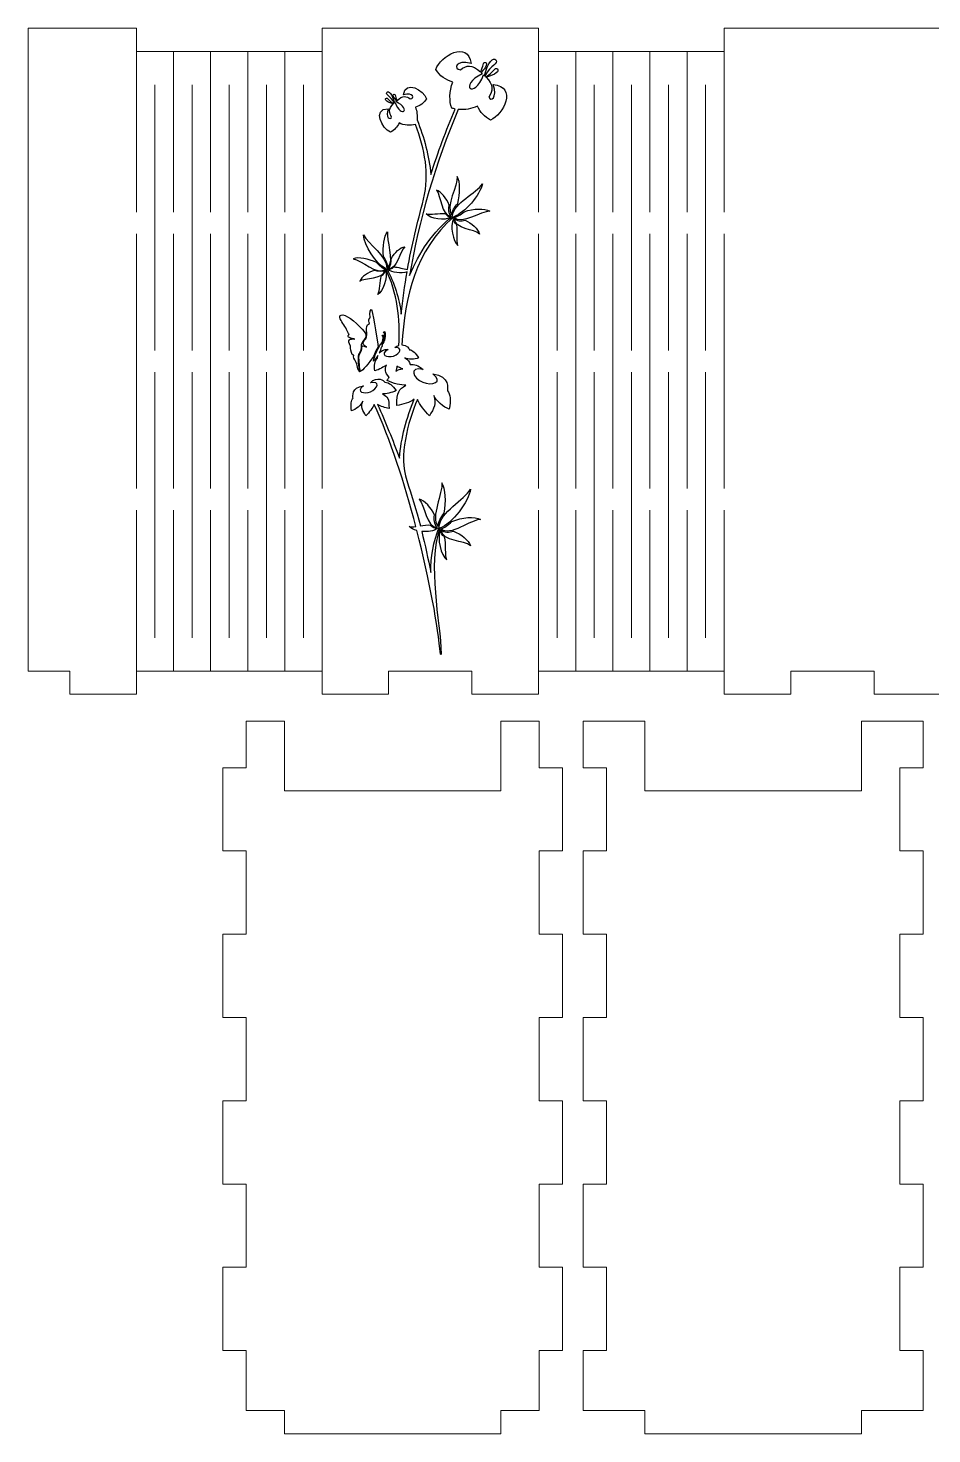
# Model space of a CAD drawing. Header units: centimetres. Extents: x -68 to 56, y -15 to 83.
# Drawn here: x 2.81 to 13.67, y -1.38 to 15.51 of the extents above; entities that cross this region are included whole.
import ezdxf

# ---------------------------------------------------------------- set-up
doc = ezdxf.new("R2010")
doc.units = ezdxf.units.CM
doc.header["$MEASUREMENT"] = 0
doc.layers.add('Layer 1', color=7, linetype='Continuous')

msp = doc.modelspace()

# ---------------------------------------------------------------- linework, layer by layer
at = {"layer": 'Layer 1', "color": 250, "lineweight": 20}
for points, knots in [([(21.63212, 7.50534), (21.63212, 7.50534), (21.63212, 7.78534), (21.63212, 7.78534), (21.63212, 7.78534), (21.63212, 7.78534), (22.13212, 7.78534), (22.13212, 7.78534), (22.13212, 7.78534), (22.13212, 7.78534), (22.13212, 15.50534), (22.13212, 15.50534), (22.13212, 15.50534), (22.13212, 15.50534), (20.83212, 15.50534), (20.83212, 15.50534), (20.83212, 15.50534), (20.83212, 15.50534), (20.83212, 15.22534), (20.83212, 15.22534), (20.83212, 15.22534), (20.08899, 15.22534), (19.34585, 15.22534), (18.60272, 15.22534), (18.60272, 15.22534), (18.60272, 15.22534), (18.60272, 15.50534), (18.60272, 15.50534), (18.60272, 15.50534), (18.60272, 15.50534), (16.00272, 15.50534), (16.00272, 15.50534), (16.00272, 15.50534), (16.00272, 15.50534), (16.00272, 15.22534), (16.00272, 15.22534), (16.00272, 15.22534), (15.25959, 15.22534), (14.51645, 15.22534), (13.77332, 15.22534), (13.77332, 15.22534), (13.77332, 15.22534), (13.77332, 15.50534), (13.77332, 15.50534), (13.77332, 15.50534), (13.77332, 15.50534), (11.17332, 15.50534), (11.17332, 15.50534), (11.17332, 15.50534), (11.17332, 15.50534), (11.17332, 15.22534), (11.17332, 15.22534), (11.17332, 15.22534), (10.43019, 15.22534), (9.68705, 15.22534), (8.94392, 15.22534), (8.94392, 15.22534), (8.94392, 15.22534), (8.94392, 15.50534), (8.94392, 15.50534), (8.94392, 15.50534), (8.94392, 15.50534), (6.34392, 15.50534), (6.34392, 15.50534), (6.34392, 15.50534), (6.34392, 15.50534), (6.34392, 15.22534), (6.34392, 15.22534), (6.34392, 15.22534), (5.60079, 15.22534), (4.85765, 15.22534), (4.11452, 15.22534), (4.11452, 15.22534), (4.11452, 15.22534), (4.11452, 15.50534), (4.11452, 15.50534), (4.11452, 15.50534), (4.11452, 15.50534), (2.81452, 15.50534), (2.81452, 15.50534), (2.81452, 15.50534), (2.81452, 15.50534), (2.81452, 7.78534), (2.81452, 7.78534), (2.81452, 7.78534), (2.81452, 7.78534), (3.31452, 7.78534), (3.31452, 7.78534), (3.31452, 7.78534), (3.31452, 7.78534), (3.31452, 7.50534), (3.31452, 7.50534), (3.31452, 7.50534), (3.31452, 7.50534), (4.11452, 7.50534), (4.11452, 7.50534), (4.11452, 7.50534), (4.11452, 7.50534), (4.11452, 7.78534), (4.11452, 7.78534), (4.11452, 7.78534), (4.85765, 7.78534), (5.60079, 7.78534), (6.34392, 7.78534), (6.34392, 7.78534), (6.34392, 7.78534), (6.34392, 7.50534), (6.34392, 7.50534), (6.34392, 7.50534), (6.34392, 7.50534), (7.14392, 7.50534), (7.14392, 7.50534), (7.14392, 7.50534), (7.14392, 7.50534), (7.14392, 7.78534), (7.14392, 7.78534), (7.14392, 7.78534), (7.14392, 7.78534), (8.14392, 7.78534), (8.14392, 7.78534), (8.14392, 7.78534), (8.14392, 7.78534), (8.14392, 7.50534), (8.14392, 7.50534), (8.14392, 7.50534), (8.14392, 7.50534), (8.94392, 7.50534), (8.94392, 7.50534), (8.94392, 7.50534), (8.94392, 7.50534), (8.94392, 7.78534), (8.94392, 7.78534), (8.94392, 7.78534), (9.68705, 7.78534), (10.43019, 7.78534), (11.17332, 7.78534), (11.17332, 7.78534), (11.17332, 7.78534), (11.17332, 7.50534), (11.17332, 7.50534), (11.17332, 7.50534), (11.17332, 7.50534), (11.97332, 7.50534), (11.97332, 7.50534), (11.97332, 7.50534), (11.97332, 7.50534), (11.97332, 7.78534), (11.97332, 7.78534), (11.97332, 7.78534), (11.97332, 7.78534), (12.97332, 7.78534), (12.97332, 7.78534), (12.97332, 7.78534), (12.97332, 7.78534), (12.97332, 7.50534), (12.97332, 7.50534), (12.97332, 7.50534), (12.97332, 7.50534), (13.77332, 7.50534), (13.77332, 7.50534), (13.77332, 7.50534), (13.77332, 7.50534), (13.77332, 7.78534), (13.77332, 7.78534), (13.77332, 7.78534), (14.51645, 7.78534), (15.25959, 7.78534), (16.00272, 7.78534), (16.00272, 7.78534), (16.00272, 7.78534), (16.00272, 7.50534), (16.00272, 7.50534), (16.00272, 7.50534), (16.00272, 7.50534), (16.80272, 7.50534), (16.80272, 7.50534), (16.80272, 7.50534), (16.80272, 7.50534), (16.80272, 7.78534), (16.80272, 7.78534), (16.80272, 7.78534), (16.80272, 7.78534), (17.80272, 7.78534), (17.80272, 7.78534), (17.80272, 7.78534), (17.80272, 7.78534), (17.80272, 7.50534), (17.80272, 7.50534), (17.80272, 7.50534), (17.80272, 7.50534), (18.60272, 7.50534), (18.60272, 7.50534), (18.60272, 7.50534), (18.60272, 7.50534), (18.60272, 7.78534), (18.60272, 7.78534), (18.60272, 7.78534), (19.34585, 7.78534), (20.08899, 7.78534), (20.83212, 7.78534), (20.83212, 7.78534), (20.83212, 7.78534), (20.83212, 7.50534), (20.83212, 7.50534), (20.83212, 7.50534), (20.83212, 7.50534), (21.63212, 7.50534), (21.63212, 7.50534)], [0, 0, 0, 0, 0.01886792, 0.01886792, 0.01886792, 0.01886792, 0.03773585, 0.03773585, 0.03773585, 0.03773585, 0.05660377, 0.05660377, 0.05660377, 0.05660377, 0.0754717, 0.0754717, 0.0754717, 0.0754717, 0.09433962, 0.09433962, 0.09433962, 0.09433962, 0.11320755, 0.11320755, 0.11320755, 0.11320755, 0.13207547, 0.13207547, 0.13207547, 0.13207547, 0.1509434, 0.1509434, 0.1509434, 0.1509434, 0.16981132, 0.16981132, 0.16981132, 0.16981132, 0.18867925, 0.18867925, 0.18867925, 0.18867925, 0.20754717, 0.20754717, 0.20754717, 0.20754717, 0.22641509, 0.22641509, 0.22641509, 0.22641509, 0.24528302, 0.24528302, 0.24528302, 0.24528302, 0.26415094, 0.26415094, 0.26415094, 0.26415094, 0.28301887, 0.28301887, 0.28301887, 0.28301887, 0.30188679, 0.30188679, 0.30188679, 0.30188679, 0.32075472, 0.32075472, 0.32075472, 0.32075472, 0.33962264, 0.33962264, 0.33962264, 0.33962264, 0.35849057, 0.35849057, 0.35849057, 0.35849057, 0.37735849, 0.37735849, 0.37735849, 0.37735849, 0.39622642, 0.39622642, 0.39622642, 0.39622642, 0.41509434, 0.41509434, 0.41509434, 0.41509434, 0.43396226, 0.43396226, 0.43396226, 0.43396226, 0.45283019, 0.45283019, 0.45283019, 0.45283019, 0.47169811, 0.47169811, 0.47169811, 0.47169811, 0.49056604, 0.49056604, 0.49056604, 0.49056604, 0.50943396, 0.50943396, 0.50943396, 0.50943396, 0.52830189, 0.52830189, 0.52830189, 0.52830189, 0.54716981, 0.54716981, 0.54716981, 0.54716981, 0.56603774, 0.56603774, 0.56603774, 0.56603774, 0.58490566, 0.58490566, 0.58490566, 0.58490566, 0.60377358, 0.60377358, 0.60377358, 0.60377358, 0.62264151, 0.62264151, 0.62264151, 0.62264151, 0.64150943, 0.64150943, 0.64150943, 0.64150943, 0.66037736, 0.66037736, 0.66037736, 0.66037736, 0.67924528, 0.67924528, 0.67924528, 0.67924528, 0.69811321, 0.69811321, 0.69811321, 0.69811321, 0.71698113, 0.71698113, 0.71698113, 0.71698113, 0.73584906, 0.73584906, 0.73584906, 0.73584906, 0.75471698, 0.75471698, 0.75471698, 0.75471698, 0.77358491, 0.77358491, 0.77358491, 0.77358491, 0.79245283, 0.79245283, 0.79245283, 0.79245283, 0.81132075, 0.81132075, 0.81132075, 0.81132075, 0.83018868, 0.83018868, 0.83018868, 0.83018868, 0.8490566, 0.8490566, 0.8490566, 0.8490566, 0.86792453, 0.86792453, 0.86792453, 0.86792453, 0.88679245, 0.88679245, 0.88679245, 0.88679245, 0.90566038, 0.90566038, 0.90566038, 0.90566038, 0.9245283, 0.9245283, 0.9245283, 0.9245283, 0.94339623, 0.94339623, 0.94339623, 0.94339623, 0.96226415, 0.96226415, 0.96226415, 0.96226415, 1, 1, 1, 1]), ([(5.89211, -1.37547), (5.89211, -1.37547), (8.49211, -1.37547), (8.49211, -1.37547), (8.49211, -1.37547), (8.49211, -1.37547), (8.49211, -1.09547), (8.49211, -1.09547), (8.49211, -1.09547), (8.49211, -1.09547), (8.95187, -1.09547), (8.95187, -1.09547), (8.95187, -1.09547), (8.95187, -1.09547), (8.95187, -0.37547), (8.95187, -0.37547), (8.95187, -0.37547), (8.95187, -0.37547), (9.23187, -0.37547), (9.23187, -0.37547), (9.23187, -0.37547), (9.23187, -0.37547), (9.23187, 0.62453), (9.23187, 0.62453), (9.23187, 0.62453), (9.23187, 0.62453), (8.95187, 0.62453), (8.95187, 0.62453), (8.95187, 0.62453), (8.95187, 0.62453), (8.95187, 1.62453), (8.95187, 1.62453), (8.95187, 1.62453), (8.95187, 1.62453), (9.23187, 1.62453), (9.23187, 1.62453), (9.23187, 1.62453), (9.23187, 1.62453), (9.23187, 2.62453), (9.23187, 2.62453), (9.23187, 2.62453), (9.23187, 2.62453), (8.95187, 2.62453), (8.95187, 2.62453), (8.95187, 2.62453), (8.95187, 2.62453), (8.95187, 3.62453), (8.95187, 3.62453), (8.95187, 3.62453), (8.95187, 3.62453), (9.23187, 3.62453), (9.23187, 3.62453), (9.23187, 3.62453), (9.23187, 3.62453), (9.23187, 4.62453), (9.23187, 4.62453), (9.23187, 4.62453), (9.23187, 4.62453), (8.95187, 4.62453), (8.95187, 4.62453), (8.95187, 4.62453), (8.95187, 4.62453), (8.95187, 5.62453), (8.95187, 5.62453), (8.95187, 5.62453), (8.95187, 5.62453), (9.23187, 5.62453), (9.23187, 5.62453), (9.23187, 5.62453), (9.23187, 5.62453), (9.23187, 6.62453), (9.23187, 6.62453), (9.23187, 6.62453), (9.23187, 6.62453), (8.95187, 6.62453), (8.95187, 6.62453), (8.95187, 6.62453), (8.95187, 6.62453), (8.95187, 7.18453), (8.95187, 7.18453), (8.95187, 7.18453), (8.95187, 7.18453), (8.49211, 7.18453), (8.49211, 7.18453), (8.49211, 7.18453), (8.49211, 7.18453), (8.49211, 6.34453), (8.49211, 6.34453), (8.49211, 6.34453), (8.49211, 6.34453), (7.19211, 6.34453), (7.19211, 6.34453), (7.19211, 6.34453), (7.19211, 6.34453), (5.89211, 6.34453), (5.89211, 6.34453), (5.89211, 6.34453), (5.89211, 6.34453), (5.89211, 7.18453), (5.89211, 7.18453), (5.89211, 7.18453), (5.89211, 7.18453), (5.43235, 7.18453), (5.43235, 7.18453), (5.43235, 7.18453), (5.43235, 7.18453), (5.43235, 6.62453), (5.43235, 6.62453), (5.43235, 6.62453), (5.43235, 6.62453), (5.15235, 6.62453), (5.15235, 6.62453), (5.15235, 6.62453), (5.15235, 6.62453), (5.15235, 5.62453), (5.15235, 5.62453), (5.15235, 5.62453), (5.15235, 5.62453), (5.43235, 5.62453), (5.43235, 5.62453), (5.43235, 5.62453), (5.43235, 5.62453), (5.43235, 4.62453), (5.43235, 4.62453), (5.43235, 4.62453), (5.43235, 4.62453), (5.15235, 4.62453), (5.15235, 4.62453), (5.15235, 4.62453), (5.15235, 4.62453), (5.15235, 3.62453), (5.15235, 3.62453), (5.15235, 3.62453), (5.15235, 3.62453), (5.43235, 3.62453), (5.43235, 3.62453), (5.43235, 3.62453), (5.43235, 3.62453), (5.43235, 2.62453), (5.43235, 2.62453), (5.43235, 2.62453), (5.43235, 2.62453), (5.15235, 2.62453), (5.15235, 2.62453), (5.15235, 2.62453), (5.15235, 2.62453), (5.15235, 1.62453), (5.15235, 1.62453), (5.15235, 1.62453), (5.15235, 1.62453), (5.43235, 1.62453), (5.43235, 1.62453), (5.43235, 1.62453), (5.43235, 1.62453), (5.43235, 0.62453), (5.43235, 0.62453), (5.43235, 0.62453), (5.43235, 0.62453), (5.15235, 0.62453), (5.15235, 0.62453), (5.15235, 0.62453), (5.15235, 0.62453), (5.15235, -0.37547), (5.15235, -0.37547), (5.15235, -0.37547), (5.15235, -0.37547), (5.43235, -0.37547), (5.43235, -0.37547), (5.43235, -0.37547), (5.43235, -0.37547), (5.43235, -1.09547), (5.43235, -1.09547), (5.43235, -1.09547), (5.43235, -1.09547), (5.89211, -1.09547), (5.89211, -1.09547), (5.89211, -1.09547), (5.89211, -1.09547), (5.89211, -1.37547), (5.89211, -1.37547)], [0, 0, 0, 0, 0.02173913, 0.02173913, 0.02173913, 0.02173913, 0.04347826, 0.04347826, 0.04347826, 0.04347826, 0.06521739, 0.06521739, 0.06521739, 0.06521739, 0.08695652, 0.08695652, 0.08695652, 0.08695652, 0.10869565, 0.10869565, 0.10869565, 0.10869565, 0.13043478, 0.13043478, 0.13043478, 0.13043478, 0.15217391, 0.15217391, 0.15217391, 0.15217391, 0.17391304, 0.17391304, 0.17391304, 0.17391304, 0.19565217, 0.19565217, 0.19565217, 0.19565217, 0.2173913, 0.2173913, 0.2173913, 0.2173913, 0.23913043, 0.23913043, 0.23913043, 0.23913043, 0.26086957, 0.26086957, 0.26086957, 0.26086957, 0.2826087, 0.2826087, 0.2826087, 0.2826087, 0.30434783, 0.30434783, 0.30434783, 0.30434783, 0.32608696, 0.32608696, 0.32608696, 0.32608696, 0.34782609, 0.34782609, 0.34782609, 0.34782609, 0.36956522, 0.36956522, 0.36956522, 0.36956522, 0.39130435, 0.39130435, 0.39130435, 0.39130435, 0.41304348, 0.41304348, 0.41304348, 0.41304348, 0.43478261, 0.43478261, 0.43478261, 0.43478261, 0.45652174, 0.45652174, 0.45652174, 0.45652174, 0.47826087, 0.47826087, 0.47826087, 0.47826087, 0.5, 0.5, 0.5, 0.5, 0.52173913, 0.52173913, 0.52173913, 0.52173913, 0.54347826, 0.54347826, 0.54347826, 0.54347826, 0.56521739, 0.56521739, 0.56521739, 0.56521739, 0.58695652, 0.58695652, 0.58695652, 0.58695652, 0.60869565, 0.60869565, 0.60869565, 0.60869565, 0.63043478, 0.63043478, 0.63043478, 0.63043478, 0.65217391, 0.65217391, 0.65217391, 0.65217391, 0.67391304, 0.67391304, 0.67391304, 0.67391304, 0.69565217, 0.69565217, 0.69565217, 0.69565217, 0.7173913, 0.7173913, 0.7173913, 0.7173913, 0.73913043, 0.73913043, 0.73913043, 0.73913043, 0.76086957, 0.76086957, 0.76086957, 0.76086957, 0.7826087, 0.7826087, 0.7826087, 0.7826087, 0.80434783, 0.80434783, 0.80434783, 0.80434783, 0.82608696, 0.82608696, 0.82608696, 0.82608696, 0.84782609, 0.84782609, 0.84782609, 0.84782609, 0.86956522, 0.86956522, 0.86956522, 0.86956522, 0.89130435, 0.89130435, 0.89130435, 0.89130435, 0.91304348, 0.91304348, 0.91304348, 0.91304348, 0.93478261, 0.93478261, 0.93478261, 0.93478261, 0.95652174, 0.95652174, 0.95652174, 0.95652174, 1, 1, 1, 1]), ([(12.8208, -1.37547), (12.8208, -1.37547), (12.8208, -1.09547), (12.8208, -1.09547), (12.8208, -1.09547), (12.8208, -1.09547), (13.56056, -1.09547), (13.56056, -1.09547), (13.56056, -1.09547), (13.56056, -1.09547), (13.56056, -0.37547), (13.56056, -0.37547), (13.56056, -0.37547), (13.56056, -0.37547), (13.28056, -0.37547), (13.28056, -0.37547), (13.28056, -0.37547), (13.28056, -0.37547), (13.28056, 0.62453), (13.28056, 0.62453), (13.28056, 0.62453), (13.28056, 0.62453), (13.56056, 0.62453), (13.56056, 0.62453), (13.56056, 0.62453), (13.56056, 0.62453), (13.56056, 1.62453), (13.56056, 1.62453), (13.56056, 1.62453), (13.56056, 1.62453), (13.28056, 1.62453), (13.28056, 1.62453), (13.28056, 1.62453), (13.28056, 1.62453), (13.28056, 2.62453), (13.28056, 2.62453), (13.28056, 2.62453), (13.28056, 2.62453), (13.56056, 2.62453), (13.56056, 2.62453), (13.56056, 2.62453), (13.56056, 2.62453), (13.56056, 3.62453), (13.56056, 3.62453), (13.56056, 3.62453), (13.56056, 3.62453), (13.28056, 3.62453), (13.28056, 3.62453), (13.28056, 3.62453), (13.28056, 3.62453), (13.28056, 4.62453), (13.28056, 4.62453), (13.28056, 4.62453), (13.28056, 4.62453), (13.56056, 4.62453), (13.56056, 4.62453), (13.56056, 4.62453), (13.56056, 4.62453), (13.56056, 5.62453), (13.56056, 5.62453), (13.56056, 5.62453), (13.56056, 5.62453), (13.28056, 5.62453), (13.28056, 5.62453), (13.28056, 5.62453), (13.28056, 5.62453), (13.28056, 6.62453), (13.28056, 6.62453), (13.28056, 6.62453), (13.28056, 6.62453), (13.56056, 6.62453), (13.56056, 6.62453), (13.56056, 6.62453), (13.56056, 6.62453), (13.56056, 7.18453), (13.56056, 7.18453), (13.56056, 7.18453), (13.56056, 7.18453), (12.8208, 7.18453), (12.8208, 7.18453), (12.8208, 7.18453), (12.8208, 7.18453), (12.8208, 6.34453), (12.8208, 6.34453), (12.8208, 6.34453), (12.8208, 6.34453), (10.2208, 6.34453), (10.2208, 6.34453), (10.2208, 6.34453), (10.2208, 6.34453), (10.2208, 7.18453), (10.2208, 7.18453), (10.2208, 7.18453), (10.2208, 7.18453), (9.48104, 7.18453), (9.48104, 7.18453), (9.48104, 7.18453), (9.48104, 7.18453), (9.48104, 6.62453), (9.48104, 6.62453), (9.48104, 6.62453), (9.48104, 6.62453), (9.76104, 6.62453), (9.76104, 6.62453), (9.76104, 6.62453), (9.76104, 6.62453), (9.76104, 5.62453), (9.76104, 5.62453), (9.76104, 5.62453), (9.76104, 5.62453), (9.48104, 5.62453), (9.48104, 5.62453), (9.48104, 5.62453), (9.48104, 5.62453), (9.48104, 4.62453), (9.48104, 4.62453), (9.48104, 4.62453), (9.48104, 4.62453), (9.76104, 4.62453), (9.76104, 4.62453), (9.76104, 4.62453), (9.76104, 4.62453), (9.76104, 3.62453), (9.76104, 3.62453), (9.76104, 3.62453), (9.76104, 3.62453), (9.48104, 3.62453), (9.48104, 3.62453), (9.48104, 3.62453), (9.48104, 3.62453), (9.48104, 2.62453), (9.48104, 2.62453), (9.48104, 2.62453), (9.48104, 2.62453), (9.76104, 2.62453), (9.76104, 2.62453), (9.76104, 2.62453), (9.76104, 2.62453), (9.76104, 1.62453), (9.76104, 1.62453), (9.76104, 1.62453), (9.76104, 1.62453), (9.48104, 1.62453), (9.48104, 1.62453), (9.48104, 1.62453), (9.48104, 1.62453), (9.48104, 0.62453), (9.48104, 0.62453), (9.48104, 0.62453), (9.48104, 0.62453), (9.76104, 0.62453), (9.76104, 0.62453), (9.76104, 0.62453), (9.76104, 0.62453), (9.76104, -0.37547), (9.76104, -0.37547), (9.76104, -0.37547), (9.76104, -0.37547), (9.48104, -0.37547), (9.48104, -0.37547), (9.48104, -0.37547), (9.48104, -0.37547), (9.48104, -1.09547), (9.48104, -1.09547), (9.48104, -1.09547), (9.48104, -1.09547), (10.2208, -1.09547), (10.2208, -1.09547), (10.2208, -1.09547), (10.2208, -1.09547), (10.2208, -1.37547), (10.2208, -1.37547), (10.2208, -1.37547), (10.2208, -1.37547), (12.8208, -1.37547), (12.8208, -1.37547)], [0, 0, 0, 0, 0.02222222, 0.02222222, 0.02222222, 0.02222222, 0.04444444, 0.04444444, 0.04444444, 0.04444444, 0.06666667, 0.06666667, 0.06666667, 0.06666667, 0.08888889, 0.08888889, 0.08888889, 0.08888889, 0.11111111, 0.11111111, 0.11111111, 0.11111111, 0.13333333, 0.13333333, 0.13333333, 0.13333333, 0.15555556, 0.15555556, 0.15555556, 0.15555556, 0.17777778, 0.17777778, 0.17777778, 0.17777778, 0.2, 0.2, 0.2, 0.2, 0.22222222, 0.22222222, 0.22222222, 0.22222222, 0.24444444, 0.24444444, 0.24444444, 0.24444444, 0.26666667, 0.26666667, 0.26666667, 0.26666667, 0.28888889, 0.28888889, 0.28888889, 0.28888889, 0.31111111, 0.31111111, 0.31111111, 0.31111111, 0.33333333, 0.33333333, 0.33333333, 0.33333333, 0.35555556, 0.35555556, 0.35555556, 0.35555556, 0.37777778, 0.37777778, 0.37777778, 0.37777778, 0.4, 0.4, 0.4, 0.4, 0.42222222, 0.42222222, 0.42222222, 0.42222222, 0.44444444, 0.44444444, 0.44444444, 0.44444444, 0.46666667, 0.46666667, 0.46666667, 0.46666667, 0.48888889, 0.48888889, 0.48888889, 0.48888889, 0.51111111, 0.51111111, 0.51111111, 0.51111111, 0.53333333, 0.53333333, 0.53333333, 0.53333333, 0.55555556, 0.55555556, 0.55555556, 0.55555556, 0.57777778, 0.57777778, 0.57777778, 0.57777778, 0.6, 0.6, 0.6, 0.6, 0.62222222, 0.62222222, 0.62222222, 0.62222222, 0.64444444, 0.64444444, 0.64444444, 0.64444444, 0.66666667, 0.66666667, 0.66666667, 0.66666667, 0.68888889, 0.68888889, 0.68888889, 0.68888889, 0.71111111, 0.71111111, 0.71111111, 0.71111111, 0.73333333, 0.73333333, 0.73333333, 0.73333333, 0.75555556, 0.75555556, 0.75555556, 0.75555556, 0.77777778, 0.77777778, 0.77777778, 0.77777778, 0.8, 0.8, 0.8, 0.8, 0.82222222, 0.82222222, 0.82222222, 0.82222222, 0.84444444, 0.84444444, 0.84444444, 0.84444444, 0.86666667, 0.86666667, 0.86666667, 0.86666667, 0.88888889, 0.88888889, 0.88888889, 0.88888889, 0.91111111, 0.91111111, 0.91111111, 0.91111111, 0.93333333, 0.93333333, 0.93333333, 0.93333333, 0.95555556, 0.95555556, 0.95555556, 0.95555556, 1, 1, 1, 1])]:
    msp.add_open_spline(points, degree=3, knots=knots, dxfattribs=at)
at = {"layer": 'Layer 1', "color": 155}
for points, knots in [([(7.63263, 10.84865), (7.68694, 10.9386), (7.72236, 10.99651), (7.68487, 11.09462), (7.68487, 11.09462), (7.71165, 11.03311), (7.80131, 10.94863), (7.87243, 10.93136), (7.87243, 10.93136), (7.89277, 11.03834), (7.88288, 11.10716), (7.84887, 11.14957), (7.84887, 11.14957), (7.85124, 11.17176), (7.88333, 11.3287), (7.67263, 11.35299), (7.67263, 11.35299), (7.81224, 11.25082), (7.66003, 11.20886), (7.55525, 11.2527), (7.55525, 11.2527), (7.43436, 11.30336), (7.37974, 11.44526), (7.55764, 11.40495), (7.55764, 11.40495), (7.50162, 11.46041), (7.4472, 11.47194), (7.40385, 11.46572), (7.40385, 11.46572), (7.3934, 11.49885), (7.3761, 11.52421), (7.33734, 11.54497), (7.33734, 11.54497), (7.37756, 11.52573), (7.45936, 11.52232), (7.5026, 11.5446), (7.5026, 11.5446), (7.46625, 11.60719), (7.43134, 11.63745), (7.3958, 11.64395), (7.3958, 11.64395), (7.38975, 11.65264), (7.36143, 11.70241), (7.30335, 11.70124), (7.30335, 11.70124), (7.33871, 12.29301), (7.4616, 12.82225), (7.92628, 13.24109), (7.92628, 13.24109), (8.05551, 13.28258), (8.24465, 13.50637), (8.26932, 13.63412), (8.26932, 13.63412), (8.19903, 13.52471), (7.92674, 13.4103), (7.91013, 13.24735), (7.91013, 13.24735), (7.67423, 13.05837), (7.50895, 12.80956), (7.39568, 12.53636), (7.39568, 12.53636), (7.5046, 13.19612), (7.70991, 13.89628), (7.98034, 14.52828), (7.98034, 14.52828), (8.05898, 14.52041), (8.14132, 14.5364), (8.21073, 14.56828), (8.21073, 14.56828), (8.24128, 14.49888), (8.29693, 14.43413), (8.36699, 14.40165), (8.36699, 14.40165), (8.52043, 14.46239), (8.69371, 14.80436), (8.39757, 14.82834), (8.39757, 14.82834), (8.45742, 14.6652), (8.36501, 14.61571), (8.34705, 14.67567), (8.34705, 14.67567), (8.39634, 14.74677), (8.40267, 14.83047), (8.31565, 14.91529), (8.31565, 14.91529), (8.42963, 14.94343), (8.47694, 14.99344), (8.44946, 15.01484), (8.44946, 15.01484), (8.41583, 15.04103), (8.40581, 14.97247), (8.31066, 14.92006), (8.31066, 14.92006), (8.30667, 14.92381), (8.3025, 14.92755), (8.29814, 14.93129), (8.29814, 14.93129), (8.36979, 15.06623), (8.46668, 15.07775), (8.43165, 15.12392), (8.43165, 15.12392), (8.40295, 15.16175), (8.33273, 15.09504), (8.29421, 14.93463), (8.29421, 14.93463), (8.29056, 14.93768), (8.28679, 14.94075), (8.28287, 14.9438), (8.28287, 14.9438), (8.16998, 14.64203), (7.97368, 14.81011), (8.26776, 14.95772), (8.26776, 14.95772), (8.26318, 14.96273), (8.25864, 14.96749), (8.25414, 14.97204), (8.25414, 14.97204), (8.32095, 15.03562), (8.33407, 15.08798), (8.30546, 15.09323), (8.30546, 15.09323), (8.27111, 15.09953), (8.28569, 15.05056), (8.24619, 14.97988), (8.24619, 14.97988), (8.14894, 15.07346), (8.07023, 15.06109), (8.00642, 15.00596), (8.00642, 15.00596), (7.91792, 15.00729), (7.95026, 15.13305), (8.13315, 15.0799), (8.13315, 15.0799), (8.09673, 15.36726), (7.76131, 15.16652), (7.71127, 15.00926), (7.71127, 15.00926), (7.75274, 14.93387), (7.83297, 14.87904), (7.9128, 14.85699), (7.9128, 14.85699), (7.87415, 14.74937), (7.86755, 14.62111), (7.90368, 14.54435), (7.90368, 14.54435), (7.91656, 14.54008), (7.92971, 14.53662), (7.94306, 14.5339), (7.94306, 14.5339), (7.83381, 14.27786), (7.73576, 14.01448), (7.65028, 13.74627), (7.65028, 13.74627), (7.62882, 13.96996), (7.57057, 14.19477), (7.48507, 14.40295), (7.48507, 14.40295), (7.49061, 14.44983), (7.48314, 14.50665), (7.46517, 14.55669), (7.46517, 14.55669), (7.51777, 14.57121), (7.57063, 14.60733), (7.59795, 14.65701), (7.59795, 14.65701), (7.56498, 14.76063), (7.34657, 14.88796), (7.32095, 14.70479), (7.32095, 14.70479), (7.44146, 14.73981), (7.4618, 14.65571), (7.40349, 14.65484), (7.40349, 14.65484), (7.36145, 14.69116), (7.30958, 14.69931), (7.24551, 14.63765), (7.24551, 14.63765), (7.21948, 14.68422), (7.22909, 14.71648), (7.20646, 14.71234), (7.20646, 14.71234), (7.18761, 14.70888), (7.19625, 14.67438), (7.24027, 14.63249), (7.24027, 14.63249), (7.23731, 14.62949), (7.23432, 14.62635), (7.2313, 14.62305), (7.2313, 14.62305), (7.42505, 14.52579), (7.29572, 14.41506), (7.22134, 14.61388), (7.22134, 14.61388), (7.21876, 14.61187), (7.21627, 14.60985), (7.21387, 14.60784), (7.21387, 14.60784), (7.1885, 14.71353), (7.14222, 14.75748), (7.12332, 14.73255), (7.12332, 14.73255), (7.10024, 14.70213), (7.16408, 14.69455), (7.21128, 14.60564), (7.21128, 14.60564), (7.20841, 14.60317), (7.20566, 14.60071), (7.20303, 14.59824), (7.20303, 14.59824), (7.14034, 14.63277), (7.13374, 14.67794), (7.11158, 14.66069), (7.11158, 14.66069), (7.09348, 14.64659), (7.12465, 14.61364), (7.19974, 14.5951), (7.19974, 14.5951), (7.14241, 14.53921), (7.14658, 14.48406), (7.17906, 14.43722), (7.17906, 14.43722), (7.16722, 14.39772), (7.09905, 14.43032), (7.13849, 14.53781), (7.13849, 14.53781), (6.94228, 14.53357), (7.06482, 14.2967), (7.16592, 14.25667), (7.16592, 14.25667), (7.21207, 14.27808), (7.24875, 14.32074), (7.26887, 14.36646), (7.26887, 14.36646), (7.32859, 14.33903), (7.40283, 14.32947), (7.46722, 14.34943), (7.46722, 14.34943), (7.57598, 14.03921), (7.63993, 13.76528), (7.56148, 13.44976), (7.56148, 13.44976), (7.4918, 13.16948), (7.41921, 12.8895), (7.37013, 12.60594), (7.37013, 12.60594), (7.32165, 12.61367), (7.2579, 12.6371), (7.20565, 12.6368), (7.20565, 12.6368), (7.19049, 12.61814), (7.15192, 12.60512), (7.13375, 12.61013), (7.13375, 12.61013), (7.1842, 12.56497), (7.29459, 12.55669), (7.36551, 12.57916), (7.36551, 12.57916), (7.33695, 12.41086), (7.3137, 12.24173), (7.29609, 12.07192), (7.29609, 12.07192), (7.26984, 12.26158), (7.21402, 12.44577), (7.12011, 12.61678), (7.12011, 12.61678), (7.12911, 12.76919), (6.89357, 12.91246), (6.84333, 13.02257), (6.84333, 13.02257), (6.84909, 12.9024), (6.99265, 12.67277), (7.10553, 12.61751), (7.10553, 12.61751), (7.25405, 12.31809), (7.2824, 12.02092), (7.26646, 11.69424), (7.26646, 11.69424), (7.25192, 11.68921), (7.23604, 11.68123), (7.21874, 11.66941), (7.21874, 11.66941), (7.3105, 11.67697), (7.28795, 11.59574), (7.20343, 11.56795), (7.20343, 11.56795), (7.12066, 11.54078), (7.03147, 11.58828), (7.13837, 11.64547), (7.13837, 11.64547), (7.08335, 11.64912), (7.05041, 11.6291), (7.03178, 11.60555), (7.03178, 11.60555), (7.04212, 11.62709), (7.05033, 11.65022), (7.05426, 11.67357), (7.05426, 11.67357), (7.07029, 11.6763), (7.07013, 11.69466), (7.06288, 11.70373), (7.06288, 11.70373), (7.09883, 11.73653), (7.11288, 11.81958), (7.09705, 11.8599), (7.09705, 11.8599), (7.09359, 11.86875), (7.07965, 11.86299), (7.08156, 11.85478), (7.08156, 11.85478), (7.08307, 11.84827), (7.09012, 11.84401), (7.0915, 11.85251), (7.0915, 11.85251), (7.10261, 11.80521), (7.09232, 11.73318), (7.05823, 11.70763), (7.05823, 11.70763), (7.05778, 11.70786), (7.05732, 11.70805), (7.05685, 11.70821), (7.05685, 11.70821), (7.07925, 11.73385), (7.08798, 11.78803), (7.07855, 11.81586), (7.07855, 11.81586), (7.07574, 11.82415), (7.0646, 11.82022), (7.06629, 11.8124), (7.06629, 11.8124), (7.0673, 11.80772), (7.07242, 11.80468), (7.07342, 11.81077), (7.07342, 11.81077), (7.08116, 11.77785), (7.07247, 11.73577), (7.05165, 11.7086), (7.05165, 11.7086), (7.04634, 11.70765), (7.04028, 11.70259), (7.03436, 11.6909), (7.03436, 11.6909), (7.00728, 11.63696), (6.97377, 11.57564), (6.95988, 11.50423), (6.95988, 11.50423), (6.97545, 11.51906), (6.99657, 11.54427), (7.01511, 11.57487), (7.01511, 11.57487), (7.01043, 11.56101), (7.00978, 11.54903), (7.01148, 11.5434), (7.01148, 11.5434), (6.97649, 11.50729), (6.96862, 11.45816), (6.97715, 11.39158), (6.97715, 11.39158), (7.03239, 11.40097), (7.08783, 11.43988), (7.1162, 11.4603), (7.1162, 11.4603), (7.09813, 11.40376), (7.09549, 11.37993), (7.15048, 11.31181), (7.15048, 11.31181), (7.14163, 11.30047), (7.13287, 11.28823), (7.12415, 11.27512), (7.12415, 11.27512), (7.19622, 11.23136), (7.2976, 11.22098), (7.34998, 11.21625), (7.34998, 11.21625), (7.26632, 11.16524), (7.24257, 11.14075), (7.24189, 10.97225), (7.24189, 10.97225), (7.31491, 10.98623), (7.3998, 11.01068), (7.4515, 11.04793), (7.4515, 11.04793), (7.35691, 10.82563), (7.29335, 10.58316), (7.27272, 10.34262), (7.27272, 10.34262), (7.19354, 10.56105), (7.1062, 10.77541), (7.01153, 10.98434), (7.01153, 10.98434), (7.04865, 10.96215), (7.1022, 10.94718), (7.14894, 10.93823), (7.14894, 10.93823), (7.14846, 11.05829), (7.13153, 11.07575), (7.07193, 11.11209), (7.07193, 11.11209), (7.10925, 11.11546), (7.18148, 11.12286), (7.23284, 11.15404), (7.23284, 11.15404), (7.19301, 11.21397), (7.15213, 11.24824), (7.09842, 11.25294), (7.09842, 11.25294), (7.08977, 11.27228), (7.00945, 11.3312), (6.92396, 11.24655), (6.92396, 11.24655), (7.05072, 11.27527), (7.0118, 11.17416), (6.92566, 11.13806), (6.92566, 11.13806), (6.851, 11.10682), (6.74255, 11.13672), (6.84202, 11.20953), (6.84202, 11.20953), (6.69189, 11.19222), (6.71475, 11.08039), (6.71644, 11.06458), (6.71644, 11.06458), (6.6922, 11.03436), (6.68516, 10.98533), (6.69966, 10.90909), (6.69966, 10.90909), (6.75034, 10.9214), (6.81422, 10.9816), (6.8333, 11.02542), (6.8333, 11.02542), (6.80659, 10.95552), (6.83183, 10.91425), (6.87053, 10.85016), (6.87053, 10.85016), (6.91031, 10.89183), (6.95128, 10.94481), (6.97054, 10.98734), (6.97054, 10.98734), (7.16506, 10.56908), (7.33645, 10.03553), (7.47049, 9.52064), (7.47049, 9.52064), (7.43948, 9.51663), (7.41195, 9.5152), (7.392, 9.52142), (7.392, 9.52142), (7.41077, 9.50019), (7.44379, 9.48373), (7.48274, 9.47323), (7.48274, 9.47323), (7.63554, 8.87749), (7.73754, 8.31252), (7.76655, 7.98771), (7.76655, 7.98771), (7.76707, 7.98208), (7.77562, 7.98258), (7.77549, 7.98822), (7.77549, 7.98822), (7.76448, 8.38009), (7.60288, 9.06779), (7.75829, 9.50162), (7.75829, 9.50162), (7.90144, 9.54926), (8.10708, 9.82106), (8.12683, 9.96927), (8.12683, 9.96927), (8.05546, 9.84247), (7.76159, 9.69501), (7.74962, 9.51242), (7.74962, 9.51242), (7.68094, 9.33583), (7.65014, 9.1527), (7.64852, 8.96853), (7.64852, 8.96853), (7.61775, 9.13396), (7.58187, 9.29878), (7.54117, 9.46246), (7.54117, 9.46246), (7.6116, 9.45493), (7.68756, 9.4652), (7.73205, 9.49872), (7.73205, 9.49872), (7.70949, 9.49451), (7.66404, 9.51427), (7.64756, 9.53847), (7.64756, 9.53847), (7.60974, 9.54189), (7.56611, 9.53549), (7.52439, 9.52883), (7.52439, 9.52883), (7.47323, 9.7279), (7.4243, 9.88382), (7.36097, 10.07337), (7.36097, 10.07337), (7.26375, 10.36432), (7.37034, 10.76827), (7.49026, 11.04579), (7.49026, 11.04579), (7.51634, 10.98535), (7.57535, 10.90864), (7.63263, 10.84865)], [0, 0, 0, 0, 0.00793651, 0.00793651, 0.00793651, 0.00793651, 0.01587302, 0.01587302, 0.01587302, 0.01587302, 0.02380952, 0.02380952, 0.02380952, 0.02380952, 0.03174603, 0.03174603, 0.03174603, 0.03174603, 0.03968254, 0.03968254, 0.03968254, 0.03968254, 0.04761905, 0.04761905, 0.04761905, 0.04761905, 0.05555556, 0.05555556, 0.05555556, 0.05555556, 0.06349206, 0.06349206, 0.06349206, 0.06349206, 0.07142857, 0.07142857, 0.07142857, 0.07142857, 0.07936508, 0.07936508, 0.07936508, 0.07936508, 0.08730159, 0.08730159, 0.08730159, 0.08730159, 0.0952381, 0.0952381, 0.0952381, 0.0952381, 0.1031746, 0.1031746, 0.1031746, 0.1031746, 0.11111111, 0.11111111, 0.11111111, 0.11111111, 0.11904762, 0.11904762, 0.11904762, 0.11904762, 0.12698413, 0.12698413, 0.12698413, 0.12698413, 0.13492063, 0.13492063, 0.13492063, 0.13492063, 0.14285714, 0.14285714, 0.14285714, 0.14285714, 0.15079365, 0.15079365, 0.15079365, 0.15079365, 0.15873016, 0.15873016, 0.15873016, 0.15873016, 0.16666667, 0.16666667, 0.16666667, 0.16666667, 0.17460317, 0.17460317, 0.17460317, 0.17460317, 0.18253968, 0.18253968, 0.18253968, 0.18253968, 0.19047619, 0.19047619, 0.19047619, 0.19047619, 0.1984127, 0.1984127, 0.1984127, 0.1984127, 0.20634921, 0.20634921, 0.20634921, 0.20634921, 0.21428571, 0.21428571, 0.21428571, 0.21428571, 0.22222222, 0.22222222, 0.22222222, 0.22222222, 0.23015873, 0.23015873, 0.23015873, 0.23015873, 0.23809524, 0.23809524, 0.23809524, 0.23809524, 0.24603175, 0.24603175, 0.24603175, 0.24603175, 0.25396825, 0.25396825, 0.25396825, 0.25396825, 0.26190476, 0.26190476, 0.26190476, 0.26190476, 0.26984127, 0.26984127, 0.26984127, 0.26984127, 0.27777778, 0.27777778, 0.27777778, 0.27777778, 0.28571429, 0.28571429, 0.28571429, 0.28571429, 0.29365079, 0.29365079, 0.29365079, 0.29365079, 0.3015873, 0.3015873, 0.3015873, 0.3015873, 0.30952381, 0.30952381, 0.30952381, 0.30952381, 0.31746032, 0.31746032, 0.31746032, 0.31746032, 0.32539683, 0.32539683, 0.32539683, 0.32539683, 0.33333333, 0.33333333, 0.33333333, 0.33333333, 0.34126984, 0.34126984, 0.34126984, 0.34126984, 0.34920635, 0.34920635, 0.34920635, 0.34920635, 0.35714286, 0.35714286, 0.35714286, 0.35714286, 0.36507937, 0.36507937, 0.36507937, 0.36507937, 0.37301587, 0.37301587, 0.37301587, 0.37301587, 0.38095238, 0.38095238, 0.38095238, 0.38095238, 0.38888889, 0.38888889, 0.38888889, 0.38888889, 0.3968254, 0.3968254, 0.3968254, 0.3968254, 0.4047619, 0.4047619, 0.4047619, 0.4047619, 0.41269841, 0.41269841, 0.41269841, 0.41269841, 0.42063492, 0.42063492, 0.42063492, 0.42063492, 0.42857143, 0.42857143, 0.42857143, 0.42857143, 0.43650794, 0.43650794, 0.43650794, 0.43650794, 0.44444444, 0.44444444, 0.44444444, 0.44444444, 0.45238095, 0.45238095, 0.45238095, 0.45238095, 0.46031746, 0.46031746, 0.46031746, 0.46031746, 0.46825397, 0.46825397, 0.46825397, 0.46825397, 0.47619048, 0.47619048, 0.47619048, 0.47619048, 0.48412698, 0.48412698, 0.48412698, 0.48412698, 0.49206349, 0.49206349, 0.49206349, 0.49206349, 0.5, 0.5, 0.5, 0.5, 0.50793651, 0.50793651, 0.50793651, 0.50793651, 0.51587302, 0.51587302, 0.51587302, 0.51587302, 0.52380952, 0.52380952, 0.52380952, 0.52380952, 0.53174603, 0.53174603, 0.53174603, 0.53174603, 0.53968254, 0.53968254, 0.53968254, 0.53968254, 0.54761905, 0.54761905, 0.54761905, 0.54761905, 0.55555556, 0.55555556, 0.55555556, 0.55555556, 0.56349206, 0.56349206, 0.56349206, 0.56349206, 0.57142857, 0.57142857, 0.57142857, 0.57142857, 0.57936508, 0.57936508, 0.57936508, 0.57936508, 0.58730159, 0.58730159, 0.58730159, 0.58730159, 0.5952381, 0.5952381, 0.5952381, 0.5952381, 0.6031746, 0.6031746, 0.6031746, 0.6031746, 0.61111111, 0.61111111, 0.61111111, 0.61111111, 0.61904762, 0.61904762, 0.61904762, 0.61904762, 0.62698413, 0.62698413, 0.62698413, 0.62698413, 0.63492063, 0.63492063, 0.63492063, 0.63492063, 0.64285714, 0.64285714, 0.64285714, 0.64285714, 0.65079365, 0.65079365, 0.65079365, 0.65079365, 0.65873016, 0.65873016, 0.65873016, 0.65873016, 0.66666667, 0.66666667, 0.66666667, 0.66666667, 0.67460317, 0.67460317, 0.67460317, 0.67460317, 0.68253968, 0.68253968, 0.68253968, 0.68253968, 0.69047619, 0.69047619, 0.69047619, 0.69047619, 0.6984127, 0.6984127, 0.6984127, 0.6984127, 0.70634921, 0.70634921, 0.70634921, 0.70634921, 0.71428571, 0.71428571, 0.71428571, 0.71428571, 0.72222222, 0.72222222, 0.72222222, 0.72222222, 0.73015873, 0.73015873, 0.73015873, 0.73015873, 0.73809524, 0.73809524, 0.73809524, 0.73809524, 0.74603175, 0.74603175, 0.74603175, 0.74603175, 0.75396825, 0.75396825, 0.75396825, 0.75396825, 0.76190476, 0.76190476, 0.76190476, 0.76190476, 0.76984127, 0.76984127, 0.76984127, 0.76984127, 0.77777778, 0.77777778, 0.77777778, 0.77777778, 0.78571429, 0.78571429, 0.78571429, 0.78571429, 0.79365079, 0.79365079, 0.79365079, 0.79365079, 0.8015873, 0.8015873, 0.8015873, 0.8015873, 0.80952381, 0.80952381, 0.80952381, 0.80952381, 0.81746032, 0.81746032, 0.81746032, 0.81746032, 0.82539683, 0.82539683, 0.82539683, 0.82539683, 0.83333333, 0.83333333, 0.83333333, 0.83333333, 0.84126984, 0.84126984, 0.84126984, 0.84126984, 0.84920635, 0.84920635, 0.84920635, 0.84920635, 0.85714286, 0.85714286, 0.85714286, 0.85714286, 0.86507937, 0.86507937, 0.86507937, 0.86507937, 0.87301587, 0.87301587, 0.87301587, 0.87301587, 0.88095238, 0.88095238, 0.88095238, 0.88095238, 0.88888889, 0.88888889, 0.88888889, 0.88888889, 0.8968254, 0.8968254, 0.8968254, 0.8968254, 0.9047619, 0.9047619, 0.9047619, 0.9047619, 0.91269841, 0.91269841, 0.91269841, 0.91269841, 0.92063492, 0.92063492, 0.92063492, 0.92063492, 0.92857143, 0.92857143, 0.92857143, 0.92857143, 0.93650794, 0.93650794, 0.93650794, 0.93650794, 0.94444444, 0.94444444, 0.94444444, 0.94444444, 0.95238095, 0.95238095, 0.95238095, 0.95238095, 0.96031746, 0.96031746, 0.96031746, 0.96031746, 0.96825397, 0.96825397, 0.96825397, 0.96825397, 0.97619048, 0.97619048, 0.97619048, 0.97619048, 0.98412698, 0.98412698, 0.98412698, 0.98412698, 1, 1, 1, 1]), ([(7.90036, 13.26164), (7.82245, 13.36846), (7.97476, 13.61261), (7.96795, 13.72295), (7.96795, 13.72295), (8.0061, 13.6585), (8.0042, 13.51768), (7.9727, 13.39741), (7.9727, 13.39741), (7.93519, 13.35661), (7.90561, 13.3095), (7.90036, 13.26164)], [0, 0, 0, 0, 0.25, 0.25, 0.25, 0.25, 0.5, 0.5, 0.5, 0.5, 1, 1, 1, 1]), ([(7.89108, 13.24544), (7.76935, 13.25757), (7.77709, 13.49329), (7.71679, 13.55883), (7.71679, 13.55883), (7.77687, 13.54122), (7.83826, 13.46502), (7.87027, 13.37907), (7.87027, 13.37907), (7.86062, 13.34377), (7.8633, 13.27891), (7.89108, 13.24544)], [0, 0, 0, 0, 0.25, 0.25, 0.25, 0.25, 0.5, 0.5, 0.5, 0.5, 1, 1, 1, 1]), ([(7.92733, 13.22998), (8.0247, 13.13534), (8.25283, 13.31088), (8.35777, 13.30596), (8.35777, 13.30596), (8.29672, 13.34571), (8.16253, 13.33838), (8.05125, 13.30119), (8.05125, 13.30119), (8.00716, 13.26477), (7.96531, 13.23893), (7.92733, 13.22998)], [0, 0, 0, 0, 0.25, 0.25, 0.25, 0.25, 0.5, 0.5, 0.5, 0.5, 1, 1, 1, 1]), ([(7.89525, 13.23763), (7.87505, 13.23507), (7.83578, 13.25492), (7.82245, 13.27722), (7.82245, 13.27722), (7.74741, 13.28844), (7.64362, 13.25705), (7.59515, 13.27533), (7.59515, 13.27533), (7.64365, 13.21356), (7.81731, 13.18573), (7.89525, 13.23763)], [0, 0, 0, 0, 0.25, 0.25, 0.25, 0.25, 0.5, 0.5, 0.5, 0.5, 1, 1, 1, 1]), ([(7.92223, 13.21705), (7.9236, 13.19359), (7.93765, 13.16181), (7.96281, 13.14337), (7.96281, 13.14337), (7.97778, 13.06313), (7.95501, 12.94747), (7.97495, 12.89645), (7.97495, 12.89645), (7.91485, 12.94481), (7.87936, 13.12956), (7.92223, 13.21705)], [0, 0, 0, 0, 0.25, 0.25, 0.25, 0.25, 0.5, 0.5, 0.5, 0.5, 1, 1, 1, 1]), ([(7.93008, 13.21929), (7.94412, 13.08857), (8.17164, 13.09587), (8.23387, 13.03249), (8.23387, 13.03249), (8.21675, 13.09452), (8.14168, 13.16226), (8.06091, 13.19835), (8.06091, 13.19835), (8.01917, 13.18486), (7.95766, 13.18899), (7.93008, 13.21929)], [0, 0, 0, 0, 0.25, 0.25, 0.25, 0.25, 0.5, 0.5, 0.5, 0.5, 1, 1, 1, 1]), ([(7.13169, 12.62902), (7.21711, 12.71661), (7.10974, 12.96029), (7.13052, 13.06047), (7.13052, 13.06047), (7.08712, 13.00646), (7.07028, 12.87721), (7.08329, 12.76293), (7.08329, 12.76293), (7.11229, 12.72059), (7.13319, 12.67355), (7.13169, 12.62902)], [0, 0, 0, 0, 0.25, 0.25, 0.25, 0.25, 0.5, 0.5, 0.5, 0.5, 1, 1, 1, 1]), ([(7.13859, 12.61672), (7.25169, 12.61181), (7.27566, 12.82874), (7.33951, 12.88083), (7.33951, 12.88083), (7.28217, 12.8726), (7.21588, 12.81092), (7.17526, 12.73641), (7.17526, 12.73641), (7.17945, 12.7028), (7.16845, 12.64372), (7.13859, 12.61672)], [0, 0, 0, 0, 0.25, 0.25, 0.25, 0.25, 0.5, 0.5, 0.5, 0.5, 1, 1, 1, 1]), ([(7.10336, 12.60735), (7.00169, 12.53348), (6.81586, 12.72431), (6.71909, 12.73362), (6.71909, 12.73362), (6.78025, 12.762), (6.9022, 12.73761), (6.99923, 12.68888), (6.99923, 12.68888), (7.03481, 12.64972), (7.06973, 12.62055), (7.10336, 12.60735)], [0, 0, 0, 0, 0.25, 0.25, 0.25, 0.25, 0.5, 0.5, 0.5, 0.5, 1, 1, 1, 1]), ([(7.09943, 12.59791), (7.06934, 12.48003), (6.86192, 12.51668), (6.79656, 12.46682), (6.79656, 12.46682), (6.82041, 12.52137), (6.89811, 12.57353), (6.97683, 12.59598), (6.97683, 12.59598), (7.01329, 12.57809), (7.07017, 12.57379), (7.09943, 12.59791)], [0, 0, 0, 0, 0.25, 0.25, 0.25, 0.25, 0.5, 0.5, 0.5, 0.5, 1, 1, 1, 1]), ([(7.10634, 12.59484), (7.10197, 12.57351), (7.08492, 12.54627), (7.05946, 12.53269), (7.05946, 12.53269), (7.03516, 12.46115), (7.0408, 12.35224), (7.01581, 12.30811), (7.01581, 12.30811), (7.07724, 12.3445), (7.13406, 12.50904), (7.10634, 12.59484)], [0, 0, 0, 0, 0.25, 0.25, 0.25, 0.25, 0.5, 0.5, 0.5, 0.5, 1, 1, 1, 1]), ([(6.59513, 12.06141), (6.53006, 12.06351), (6.56235, 12.00738), (6.59424, 11.95955), (6.59424, 11.95955), (6.62613, 11.91171), (6.6536, 11.86032), (6.66865, 11.82668), (6.66865, 11.82668), (6.62271, 11.78836), (6.70696, 11.78187), (6.73773, 11.77176), (6.73773, 11.77176), (6.67932, 11.77635), (6.63835, 11.76935), (6.68636, 11.68496), (6.68636, 11.68496), (6.68636, 11.68495), (6.68459, 11.64952), (6.69699, 11.60878), (6.69699, 11.60878), (6.70939, 11.56803), (6.72533, 11.57689), (6.72533, 11.57689), (6.72533, 11.57689), (6.72533, 11.57689), (6.71557, 11.54908), (6.73596, 11.52374), (6.73596, 11.52374), (6.77252, 11.47833), (6.75385, 11.42607), (6.79797, 11.37936), (6.79797, 11.37936), (6.7777, 11.44336), (6.77478, 11.53245), (6.77918, 11.56645), (6.77918, 11.56645), (6.78304, 11.59637), (6.79103, 11.60004), (6.80612, 11.63131), (6.80612, 11.63131), (6.82388, 11.66811), (6.78994, 11.69334), (6.85387, 11.76984), (6.85387, 11.76984), (6.88166, 11.8031), (6.87363, 11.83119), (6.85044, 11.86037), (6.85044, 11.86037), (6.78896, 11.93771), (6.65206, 12.05957), (6.59513, 12.06141)], [0, 0, 0, 0, 0.07142857, 0.07142857, 0.07142857, 0.07142857, 0.14285714, 0.14285714, 0.14285714, 0.14285714, 0.21428571, 0.21428571, 0.21428571, 0.21428571, 0.28571429, 0.28571429, 0.28571429, 0.28571429, 0.35714286, 0.35714286, 0.35714286, 0.35714286, 0.42857143, 0.42857143, 0.42857143, 0.42857143, 0.5, 0.5, 0.5, 0.5, 0.57142857, 0.57142857, 0.57142857, 0.57142857, 0.64285714, 0.64285714, 0.64285714, 0.64285714, 0.71428571, 0.71428571, 0.71428571, 0.71428571, 0.78571429, 0.78571429, 0.78571429, 0.78571429, 0.85714286, 0.85714286, 0.85714286, 0.85714286, 1, 1, 1, 1]), ([(6.93483, 12.1278), (6.90693, 12.11406), (6.92243, 12.02508), (6.92243, 12.02507), (6.92243, 12.02507), (6.92243, 12.02507), (6.90384, 12.02064), (6.90472, 12.00115), (6.90472, 12.00115), (6.90561, 11.98167), (6.91358, 11.95777), (6.91358, 11.95776), (6.91358, 11.95776), (6.83704, 11.92369), (6.90938, 11.82768), (6.86885, 11.77533), (6.86885, 11.77533), (6.82574, 11.71963), (6.82518, 11.71227), (6.87731, 11.67342), (6.87731, 11.67342), (6.83652, 11.69), (6.81843, 11.70628), (6.82059, 11.65578), (6.82059, 11.65578), (6.82244, 11.61254), (6.78426, 11.59846), (6.78733, 11.54793), (6.78733, 11.54793), (6.79116, 11.48485), (6.79884, 11.3839), (6.80642, 11.3839), (6.80642, 11.3839), (6.83173, 11.3839), (6.90416, 11.48595), (6.96212, 11.56019), (6.96212, 11.56019), (6.97872, 11.60041), (6.99475, 11.64133), (7.01654, 11.67883), (7.01654, 11.67883), (7.00069, 11.81258), (6.94543, 12.13301), (6.93483, 12.1278)], [0, 0, 0, 0, 0.08333333, 0.08333333, 0.08333333, 0.08333333, 0.16666667, 0.16666667, 0.16666667, 0.16666667, 0.25, 0.25, 0.25, 0.25, 0.33333333, 0.33333333, 0.33333333, 0.33333333, 0.41666667, 0.41666667, 0.41666667, 0.41666667, 0.5, 0.5, 0.5, 0.5, 0.58333333, 0.58333333, 0.58333333, 0.58333333, 0.66666667, 0.66666667, 0.66666667, 0.66666667, 0.75, 0.75, 0.75, 0.75, 0.83333333, 0.83333333, 0.83333333, 0.83333333, 1, 1, 1, 1]), ([(7.31279, 11.41392), (7.28197, 11.41123), (7.25416, 11.40157), (7.22824, 11.38536), (7.22824, 11.38536), (7.23798, 11.40689), (7.24394, 11.4277), (7.24341, 11.44564), (7.24341, 11.44564), (7.2535, 11.43875), (7.29482, 11.41831), (7.31279, 11.41392)], [0, 0, 0, 0, 0.25, 0.25, 0.25, 0.25, 0.5, 0.5, 0.5, 0.5, 1, 1, 1, 1]), ([(7.73649, 9.52143), (7.64186, 9.63648), (7.79718, 9.92111), (7.78227, 10.04478), (7.78227, 10.04478), (7.82938, 9.9748), (7.83653, 9.81624), (7.80899, 9.67892), (7.80899, 9.67892), (7.76945, 9.63053), (7.73926, 9.57561), (7.73649, 9.52143)], [0, 0, 0, 0, 0.25, 0.25, 0.25, 0.25, 0.5, 0.5, 0.5, 0.5, 1, 1, 1, 1]), ([(7.72686, 9.50721), (7.58912, 9.51289), (7.58235, 9.77855), (7.51023, 9.84832), (7.51023, 9.84832), (7.57896, 9.83244), (7.65305, 9.75077), (7.69468, 9.6562), (7.69468, 9.6562), (7.68614, 9.61585), (7.69341, 9.54304), (7.72686, 9.50721)], [0, 0, 0, 0, 0.25, 0.25, 0.25, 0.25, 0.5, 0.5, 0.5, 0.5, 1, 1, 1, 1]), ([(7.76864, 9.49221), (7.8844, 9.39214), (8.1295, 9.60457), (8.24786, 9.60591), (8.24786, 9.60591), (8.17657, 9.64664), (8.02611, 9.62958), (7.90337, 9.58044), (7.90337, 9.58044), (7.85617, 9.53658), (7.8108, 9.50478), (7.76864, 9.49221)], [0, 0, 0, 0, 0.25, 0.25, 0.25, 0.25, 0.5, 0.5, 0.5, 0.5, 1, 1, 1, 1]), ([(7.76374, 9.47734), (7.76684, 9.45103), (7.78474, 9.41621), (7.81423, 9.39712), (7.81423, 9.39712), (7.83636, 9.30782), (7.81832, 9.17625), (7.8441, 9.12015), (7.8441, 9.12015), (7.77332, 9.17062), (7.72129, 9.3761), (7.76374, 9.47734)], [0, 0, 0, 0, 0.25, 0.25, 0.25, 0.25, 0.5, 0.5, 0.5, 0.5, 1, 1, 1, 1]), ([(7.77244, 9.48037), (7.79683, 9.33425), (8.05226, 9.35739), (8.12644, 9.29017), (8.12644, 9.29017), (8.10311, 9.35881), (8.01421, 9.43009), (7.92099, 9.46541), (7.92099, 9.46541), (7.87492, 9.44746), (7.80547, 9.44808), (7.77244, 9.48037)], [0, 0, 0, 0, 0.25, 0.25, 0.25, 0.25, 0.5, 0.5, 0.5, 0.5, 1, 1, 1, 1])]:
    msp.add_open_spline(points, degree=3, knots=knots, dxfattribs=at)
at = {"layer": 'Layer 1', "color": 20, "lineweight": 20}
for points in [[(4.11452, 15.22534), (4.11452, 15.22534), (4.11452, 13.29534), (4.11452, 13.29534)], [(4.56039, 15.22534), (4.56039, 15.22534), (4.56039, 13.29534), (4.56039, 13.29534)], [(5.00627, 15.22534), (5.00627, 15.22534), (5.00627, 13.29534), (5.00627, 13.29534)], [(5.45215, 15.22534), (5.45215, 15.22534), (5.45215, 13.29534), (5.45215, 13.29534)], [(5.89802, 15.22534), (5.89802, 15.22534), (5.89802, 13.29534), (5.89802, 13.29534)], [(6.34392, 15.22534), (6.34392, 15.22534), (6.34392, 13.29534), (6.34392, 13.29534)], [(8.94392, 15.22534), (8.94392, 15.22534), (8.94392, 13.29534), (8.94392, 13.29534)], [(9.38979, 15.22534), (9.38979, 15.22534), (9.38979, 13.29534), (9.38979, 13.29534)], [(9.83567, 15.22534), (9.83567, 15.22534), (9.83567, 13.29534), (9.83567, 13.29534)], [(10.28155, 15.22534), (10.28155, 15.22534), (10.28155, 13.29534), (10.28155, 13.29534)], [(10.72742, 15.22534), (10.72742, 15.22534), (10.72742, 13.29534), (10.72742, 13.29534)], [(11.17332, 15.22534), (11.17332, 15.22534), (11.17332, 13.29534), (11.17332, 13.29534)], [(4.33746, 14.82534), (4.33746, 14.82534), (4.33746, 11.63534), (4.33746, 11.63534)], [(4.78333, 14.82534), (4.78333, 14.82534), (4.78333, 11.63534), (4.78333, 11.63534)], [(5.2292, 14.82534), (5.2292, 14.82534), (5.2292, 11.63534), (5.2292, 11.63534)], [(5.67509, 14.82534), (5.67509, 14.82534), (5.67509, 11.63534), (5.67509, 11.63534)], [(6.12096, 14.82534), (6.12096, 14.82534), (6.12096, 11.63534), (6.12096, 11.63534)], [(9.16686, 14.82534), (9.16686, 14.82534), (9.16686, 11.63534), (9.16686, 11.63534)], [(9.61273, 14.82534), (9.61273, 14.82534), (9.61273, 11.63534), (9.61273, 11.63534)], [(10.0586, 14.82534), (10.0586, 14.82534), (10.0586, 11.63534), (10.0586, 11.63534)], [(10.50449, 14.82534), (10.50449, 14.82534), (10.50449, 11.63534), (10.50449, 11.63534)], [(10.95036, 14.82534), (10.95036, 14.82534), (10.95036, 11.63534), (10.95036, 11.63534)], [(4.11452, 13.03534), (4.11452, 13.03534), (4.11452, 11.50534), (4.11452, 11.50534)], [(4.56039, 13.03534), (4.56039, 13.03534), (4.56039, 11.50534), (4.56039, 11.50534)], [(5.00627, 13.03534), (5.00627, 13.03534), (5.00627, 11.50534), (5.00627, 11.50534)], [(5.45215, 13.03534), (5.45215, 13.03534), (5.45215, 11.50534), (5.45215, 11.50534)], [(5.89802, 13.03534), (5.89802, 13.03534), (5.89802, 11.50534), (5.89802, 11.50534)], [(6.34392, 13.03534), (6.34392, 13.03534), (6.34392, 11.50534), (6.34392, 11.50534)], [(8.94392, 13.03534), (8.94392, 13.03534), (8.94392, 11.50534), (8.94392, 11.50534)], [(9.38979, 13.03534), (9.38979, 13.03534), (9.38979, 11.50534), (9.38979, 11.50534)], [(9.83567, 13.03534), (9.83567, 13.03534), (9.83567, 11.50534), (9.83567, 11.50534)], [(10.28155, 13.03534), (10.28155, 13.03534), (10.28155, 11.50534), (10.28155, 11.50534)], [(10.72742, 13.03534), (10.72742, 13.03534), (10.72742, 11.50534), (10.72742, 11.50534)], [(11.17332, 13.03534), (11.17332, 13.03534), (11.17332, 11.50534), (11.17332, 11.50534)], [(4.11452, 9.97534), (4.11452, 9.97534), (4.11452, 11.50534), (4.11452, 11.50534)], [(4.56039, 9.97534), (4.56039, 9.97534), (4.56039, 11.50534), (4.56039, 11.50534)], [(5.00627, 9.97534), (5.00627, 9.97534), (5.00627, 11.50534), (5.00627, 11.50534)], [(5.45215, 9.97534), (5.45215, 9.97534), (5.45215, 11.50534), (5.45215, 11.50534)], [(5.89802, 9.97534), (5.89802, 9.97534), (5.89802, 11.50534), (5.89802, 11.50534)], [(6.34392, 9.97534), (6.34392, 9.97534), (6.34392, 11.50534), (6.34392, 11.50534)], [(8.94392, 9.97534), (8.94392, 9.97534), (8.94392, 11.50534), (8.94392, 11.50534)], [(9.38979, 9.97534), (9.38979, 9.97534), (9.38979, 11.50534), (9.38979, 11.50534)], [(9.83567, 9.97534), (9.83567, 9.97534), (9.83567, 11.50534), (9.83567, 11.50534)], [(10.28155, 9.97534), (10.28155, 9.97534), (10.28155, 11.50534), (10.28155, 11.50534)], [(10.72742, 9.97534), (10.72742, 9.97534), (10.72742, 11.50534), (10.72742, 11.50534)], [(11.17332, 9.97534), (11.17332, 9.97534), (11.17332, 11.50534), (11.17332, 11.50534)], [(4.33746, 8.18534), (4.33746, 8.18534), (4.33746, 11.37534), (4.33746, 11.37534)], [(4.78333, 8.18534), (4.78333, 8.18534), (4.78333, 11.37534), (4.78333, 11.37534)], [(5.2292, 8.18534), (5.2292, 8.18534), (5.2292, 11.37534), (5.2292, 11.37534)], [(5.67509, 8.18534), (5.67509, 8.18534), (5.67509, 11.37534), (5.67509, 11.37534)], [(6.12096, 8.18534), (6.12096, 8.18534), (6.12096, 11.37534), (6.12096, 11.37534)], [(9.16686, 8.18534), (9.16686, 8.18534), (9.16686, 11.37534), (9.16686, 11.37534)], [(9.61273, 8.18534), (9.61273, 8.18534), (9.61273, 11.37534), (9.61273, 11.37534)], [(10.0586, 8.18534), (10.0586, 8.18534), (10.0586, 11.37534), (10.0586, 11.37534)], [(10.50449, 8.18534), (10.50449, 8.18534), (10.50449, 11.37534), (10.50449, 11.37534)], [(10.95036, 8.18534), (10.95036, 8.18534), (10.95036, 11.37534), (10.95036, 11.37534)], [(4.11452, 7.78534), (4.11452, 7.78534), (4.11452, 9.71534), (4.11452, 9.71534)], [(4.56039, 7.78534), (4.56039, 7.78534), (4.56039, 9.71534), (4.56039, 9.71534)], [(5.00627, 7.78534), (5.00627, 7.78534), (5.00627, 9.71534), (5.00627, 9.71534)], [(5.45215, 7.78534), (5.45215, 7.78534), (5.45215, 9.71534), (5.45215, 9.71534)], [(5.89802, 7.78534), (5.89802, 7.78534), (5.89802, 9.71534), (5.89802, 9.71534)], [(6.34392, 7.78534), (6.34392, 7.78534), (6.34392, 9.71534), (6.34392, 9.71534)], [(8.94392, 7.78534), (8.94392, 7.78534), (8.94392, 9.71534), (8.94392, 9.71534)], [(9.38979, 7.78534), (9.38979, 7.78534), (9.38979, 9.71534), (9.38979, 9.71534)], [(9.83567, 7.78534), (9.83567, 7.78534), (9.83567, 9.71534), (9.83567, 9.71534)], [(10.28155, 7.78534), (10.28155, 7.78534), (10.28155, 9.71534), (10.28155, 9.71534)], [(10.72742, 7.78534), (10.72742, 7.78534), (10.72742, 9.71534), (10.72742, 9.71534)], [(11.17332, 7.78534), (11.17332, 7.78534), (11.17332, 9.71534), (11.17332, 9.71534)]]:
    msp.add_open_spline(points, degree=3, dxfattribs=at)

doc.saveas('drawing.dxf')
